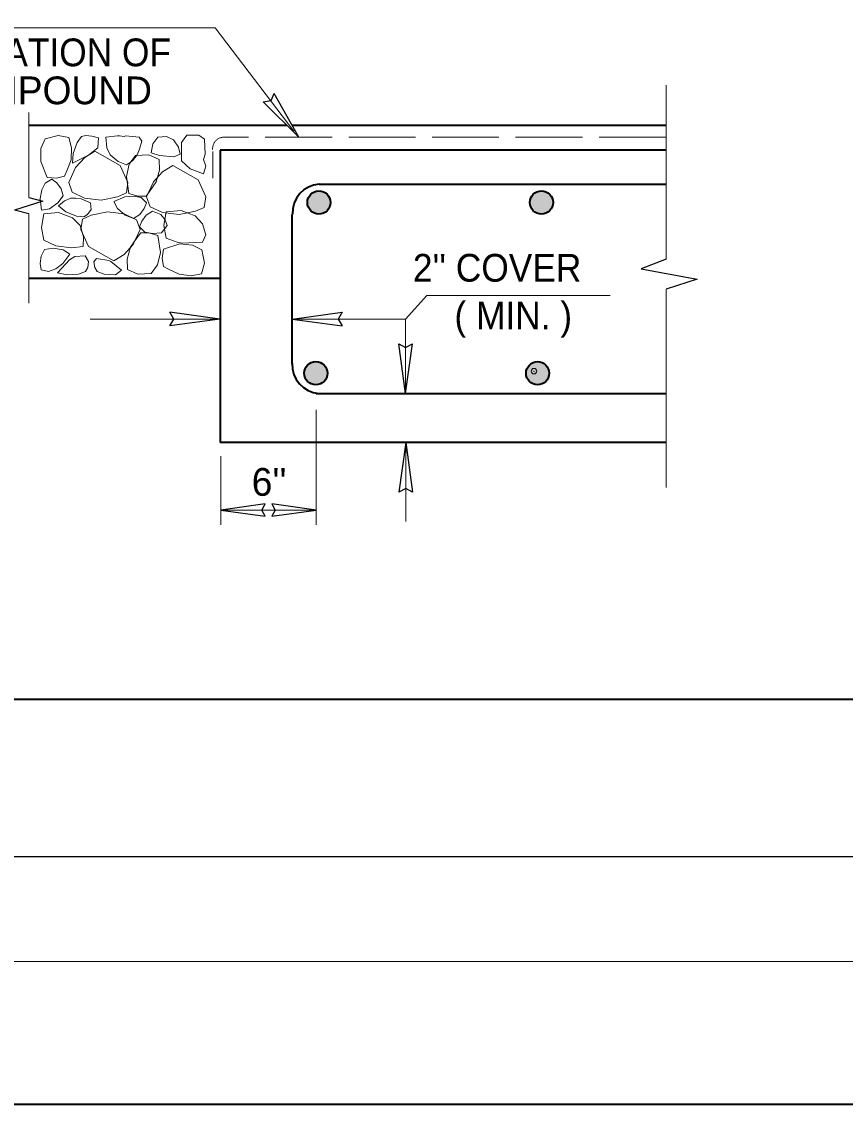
# Model space of a CAD drawing. Extents: x -105 to 266, y -441 to -168.
# Drawn here: x -40.2 to -1, y -440.7 to -389.1 of the extents above; entities that cross this region are included whole.
import ezdxf
from ezdxf.enums import TextEntityAlignment as Align

# ---------------------------------------------------------------- set-up
doc = ezdxf.new("R2010")
doc.units = 0
doc.header["$LTSCALE"] = 0.53
doc.header["$PDMODE"] = 32
doc.header["$PDSIZE"] = 0.265
doc.linetypes.add('LONG_DASHED', pattern=[7.5, 6, -1.5])
doc.layers.add('1', color=7, linetype='Continuous', lineweight=13)

msp = doc.modelspace()

# ---------------------------------------------------------------- hatches: boundary and pattern name
at = {"layer": '1'}
for points in [[(-25.4929, -397.7618, 1), (-26.596, -397.7618, 1)], [(-16.0027, -397.7618, 1), (-14.8997, -397.7618, 1)], [(-25.642, -405.8923, 1), (-26.745, -405.8923, 1)], [(-16.1841, -405.8923, 1), (-15.081, -405.8923, 1)]]:
    msp.add_hatch(color=256, dxfattribs=at).paths.add_polyline_path(points)

# ---------------------------------------------------------------- linework, layer by layer
for p, q in [((-9.514, -400.4614), (-9.514, -392.1805)), ((-39.862, -397.5233), (-39.862, -393.4708)), ((-39.862, -398.3031), (-39.862, -402.5589)), ((-9.514, -411.333), (-9.514, -401.8942)), ((-36.9401, -403.313), (-30.7467, -403.313)), ((-21.9212, -403.313), (-27.3188, -403.313)), ((-21.9212, -403.313), (-21.9212, -406.8611)), ((-26.1746, -413.1213), (-26.1746, -407.6318)), ((-21.9089, -412.9504), (-21.9089, -409.1874)), ((-30.7167, -413.1213), (-30.7167, -409.8415)), ((-30.7167, -412.4109), (-26.1746, -412.4109)), ((-100.2867, -433.914), (259.6863, -433.914))]:
    msp.add_line(p, q, dxfattribs=at)
at = {"layer": '1', "lineweight": 25}
for p, q in [((-27.0065, -394.6545), (-28.1816, -392.5696)), ((-27.0065, -394.6545), (-28.7003, -392.9638)), ((-39.862, -398.3031), (-40.5494, -398.1197)), ((-30.7679, -403.3182), (-33.1389, -402.9923)), ((-27.318, -403.3132), (-24.9472, -402.9874)), ((-30.7679, -403.3182), (-33.1389, -403.6438)), ((-27.318, -403.3132), (-24.9472, -403.6392)), ((-21.9212, -406.8608), (-22.2467, -404.49)), ((-21.9212, -406.8608), (-21.5953, -404.49)), ((-21.9087, -409.1914), (-22.2344, -411.5623)), ((-21.9087, -409.1914), (-21.5828, -411.5623)), ((-85.2878, -428.9141), (259.6863, -428.9141))]:
    msp.add_line(p, q, dxfattribs=at)
at = {"layer": '1', "lineweight": 35}
for p, q in [((-27.5707, -394.1017), (-39.862, -394.1017)), ((-9.5232, -394.1017), (-27.3106, -394.1017)), ((-30.7467, -395.2667), (-30.7467, -409.1874)), ((-9.5232, -395.2667), (-30.7467, -395.2667)), ((-26.0312, -396.8864), (-9.5232, -396.8864)), ((-27.3188, -405.452), (-27.3188, -398.3359)), ((-30.7467, -401.3793), (-39.862, -401.3793)), ((-26.178, -406.8611), (-9.5232, -406.8611)), ((-9.5232, -409.1874), (-30.7467, -409.1874)), ((-70.289, -421.4148), (254.6864, -421.4148))]:
    msp.add_line(p, q, dxfattribs=at)
at = {"layer": '1', "linetype": 'LONG_DASHED'}
for p, q in [((-9.5232, -394.6578), (-30.4565, -394.6578)), ((-31.1057, -396.6002), (-31.1057, -395.3339))]:
    msp.add_line(p, q, dxfattribs=at)
at = {"layer": '1', "lineweight": 35}
msp.add_lwpolyline([(-105.4112, -167.8633), (265.6852, -167.8633), (265.6852, -440.7142), (-105.4112, -440.7142)], close=True, dxfattribs=at)
at = {"layer": '1'}
for points in [[(-27.2447, -394.3585), (-30.9803, -389.4418), (-53.1883, -389.4418)], [(-21.9212, -403.313), (-20.9117, -402.1843), (-12.1854, -402.1843)]]:
    msp.add_lwpolyline(points, dxfattribs=at)
at = {"layer": '1', "lineweight": 25}
for points in [[(-28.7003, -392.9638), (-28.3274, -392.9107), (-28.1816, -392.5696)], [(-39.862, -397.5233), (-39.1959, -397.7012), (-40.5494, -398.1197)], [(-9.514, -400.4614), (-10.7094, -400.9197), (-8.0301, -401.4121), (-9.514, -401.8942)], [(-33.1389, -403.6438), (-32.9554, -403.3148), (-33.1389, -402.9923)], [(-24.9472, -402.9874), (-25.1306, -403.3169), (-24.9472, -403.6392)], [(-22.2467, -404.49), (-21.9177, -404.6732), (-21.5953, -404.49)], [(-21.5828, -411.5623), (-21.9119, -411.3788), (-22.2344, -411.5623)]]:
    msp.add_lwpolyline(points, dxfattribs=at)
at = {"layer": '1'}
for points in [[(-37.9478, -394.669), (-37.8231, -395.152), (-37.8509, -395.734), (-38.0514, -396.2596), (-38.1691, -396.5102), (-38.5499, -396.5966), (-38.9877, -396.5687), (-39.2884, -395.8048), (-39.2836, -395.1967), (-39.0838, -394.7359), (-38.4684, -394.5639)], [(-37.1452, -394.5709), (-37.3554, -394.6259), (-37.5635, -394.9064), (-37.7416, -395.4248), (-37.7737, -395.8843), (-37.0219, -395.5127), (-36.5737, -395.1549), (-36.543, -394.6871), (-36.8625, -394.6022)], [(-34.9211, -394.6245), (-34.6093, -394.6558), (-34.4848, -394.843), (-34.5933, -395.2168), (-34.7032, -395.4974), (-34.9211, -395.7779), (-35.2168, -395.9651), (-35.6074, -395.8091), (-35.9812, -395.4974), (-36.1526, -395.1542), (-36.1999, -394.6558), (-35.6382, -394.5931), (-35.5448, -394.5931), (-35.3263, -394.6245), (-35.2643, -394.5931)], [(-32.9727, -394.7797), (-32.7389, -395.1236), (-32.6609, -395.4661), (-32.9575, -395.5913), (-33.6431, -395.5288), (-34.0328, -395.4034), (-33.9549, -394.9677), (-33.721, -394.6551), (-33.3005, -394.6245)], [(-31.5376, -396.4029), (-31.4289, -396.0285), (-31.5376, -395.7167), (-31.4602, -395.4667), (-31.4915, -394.7498), (-31.7722, -394.5626), (-32.3331, -394.5626), (-32.5976, -394.9064), (-32.5976, -395.7793), (-32.1771, -396.1531)], [(-35.2148, -397.3073), (-35.1392, -396.8074), (-35.5127, -395.9965), (-36.7114, -395.3116), (-37.1967, -395.6227), (-37.6331, -396.0903), (-37.9588, -396.808), (-37.789, -397.2752), (-37.2105, -397.5563), (-36.4171, -397.6496), (-35.6373, -397.4937)], [(-33.657, -395.716), (-33.6424, -396.215), (-33.7983, -396.7761), (-34.1103, -397.2437), (-34.2807, -397.4625), (-34.6712, -397.4625), (-35.0917, -397.3377), (-35.2163, -396.5268), (-35.0764, -395.9346), (-34.7797, -395.5293), (-34.1414, -395.4981)], [(-31.5054, -397.9935), (-31.4295, -397.4937), (-31.8032, -396.6829), (-33.002, -395.9978), (-33.4872, -396.3088), (-33.9237, -396.7767), (-34.2494, -397.4945), (-34.0796, -397.9615), (-33.5012, -398.2428), (-32.7076, -398.336), (-31.9279, -398.1801)], [(-39.2368, -397.161), (-39.0789, -396.8344), (-38.7663, -396.6473), (-38.5267, -396.8297), (-38.3165, -397.1165), (-38.2177, -397.4527), (-38.4748, -397.7847), (-38.8777, -398.0591), (-39.2542, -398.1293), (-39.3225, -397.5752)], [(-37.0602, -398.3326), (-37.2418, -398.4508), (-37.5899, -398.4168), (-38.0932, -398.1996), (-38.4544, -397.9141), (-38.1642, -397.6809), (-37.8524, -397.5557), (-37.6337, -397.5557), (-37.3678, -397.5863), (-36.9202, -397.7749), (-36.8933, -398.1021)], [(-34.8745, -397.4625), (-34.5168, -397.5249), (-34.2507, -397.7742), (-34.3607, -398.0549), (-34.5787, -398.3352), (-34.8745, -398.5225), (-35.2652, -398.3666), (-35.6388, -398.0549), (-35.8099, -397.7116), (-35.2957, -397.4937)], [(-37.2746, -399.8632), (-37.2599, -399.3955), (-37.416, -398.8656), (-37.7737, -398.4912), (-38.4446, -398.2421), (-39.1457, -398.3039), (-39.2557, -398.9591), (-39.1457, -399.5512), (-38.5693, -399.8319), (-37.821, -399.9258)], [(-37.3094, -398.5524), (-37.3852, -399.0522), (-37.0116, -399.8632), (-35.8128, -400.5479), (-35.3276, -400.237), (-34.8912, -399.7692), (-34.5654, -399.0516), (-34.7353, -398.5846), (-35.3136, -398.3033), (-36.1072, -398.2101), (-36.8868, -398.3659)], [(-33.971, -399.2395), (-34.3288, -399.1767), (-34.5948, -398.9278), (-34.4848, -398.6471), (-34.2668, -398.3666), (-33.971, -398.1793), (-33.5804, -398.3352), (-33.3619, -398.5852), (-33.2686, -398.8656), (-33.5498, -399.2082)], [(-31.5849, -399.6447), (-31.4289, -399.3021), (-31.5849, -398.7723), (-31.9426, -398.3979), (-32.6138, -398.1488), (-33.3145, -398.2106), (-33.4245, -398.8656), (-33.3145, -399.4581), (-32.8008, -399.6447), (-32.5508, -399.7072)], [(-35.1572, -400.9547), (-35.1717, -400.4555), (-35.0157, -399.8946), (-34.7039, -399.4267), (-34.5332, -399.2082), (-34.1428, -399.2082), (-33.7224, -399.3327), (-33.5978, -400.1436), (-33.7377, -400.736), (-34.0343, -401.1412), (-34.6727, -401.1725)], [(-38.5811, -400.9142), (-38.9216, -401.0422), (-39.2767, -400.963), (-39.3245, -400.6658), (-39.28, -400.3127), (-39.1207, -400.0017), (-38.705, -399.937), (-38.2248, -400.0157), (-37.9024, -400.2237), (-38.2344, -400.6728)], [(-31.6348, -401.1578), (-32.1257, -401.2477), (-32.7041, -401.178), (-33.2136, -400.9401), (-33.4552, -400.805), (-33.5143, -400.4187), (-33.4545, -399.9843), (-32.6714, -399.7386), (-32.0644, -399.7881), (-31.6196, -400.0198), (-31.4922, -400.6463)], [(-37.0575, -400.8599), (-37.1675, -401.0472), (-37.4938, -401.1717), (-38.0409, -401.2031), (-38.4921, -401.1092), (-37.9309, -400.4862), (-37.6666, -400.3303), (-37.1821, -400.2989), (-37.0116, -400.5795)], [(-36.7157, -400.8614), (-36.6056, -401.0487), (-36.2791, -401.1732), (-35.7321, -401.2046), (-35.4516, -400.9853), (-35.9507, -400.5802), (-36.0441, -400.5175), (-36.6363, -400.4242), (-36.7616, -400.5809)]]:
    msp.add_lwpolyline(points, close=True, dxfattribs=at)
at = {"layer": '1', "lineweight": 25}
for points in [[(-30.7167, -412.4109), (-28.6044, -412.7012), (-28.7679, -412.414), (-28.6044, -412.1207)], [(-26.1744, -412.4109), (-28.2867, -412.1207), (-28.1232, -412.4079), (-28.2867, -412.7012)]]:
    msp.add_lwpolyline(points, close=True, dxfattribs=at)
at = {"layer": '1', "lineweight": 35}
for centre in [(-26.0445, -397.7618), (-15.4512, -397.7618), (-26.1935, -405.8923), (-15.6326, -405.8923)]:
    msp.add_circle(centre, 0.5515, dxfattribs=at)
at = {"layer": '1', "linetype": 'LONG_DASHED'}
msp.add_arc((-30.5521, -395.2022), 0.5569, 76.0112, 184.00707, dxfattribs=at)
at = {"layer": '1', "lineweight": 35}
for centre, start, end in [((-25.945, -398.2434), 93.63469, 183.26091), ((-25.9603, -405.501), 176.73909, 266.36531)]:
    msp.add_arc(centre, 1.3597, start, end, dxfattribs=at)
at = {"layer": '1'}
msp.add_point((-15.8054, -405.7978), dxfattribs=at)

# ---------------------------------------------------------------- texts
at = {"layer": '1', "width": 0.95}
for s, p in [('TRIPLE APPLICATION OF ', (-42.9905, -391.274)), ("2'' COVER", (-17.5607, -401.5331)), ('( MIN. )', (-16.7924, -403.8092))]:
    msp.add_text(s, height=1.323, dxfattribs=at).set_placement(p, align=Align.CENTER)
at = {"layer": '1'}
for s, p in [('CURING COMPOUND', (-42.9906, -393.0834)), ("6'' ", (-28.1717, -411.7306))]:
    msp.add_text(s, height=1.323, dxfattribs=at).set_placement(p, align=Align.CENTER)

doc.saveas('drawing.dxf')
